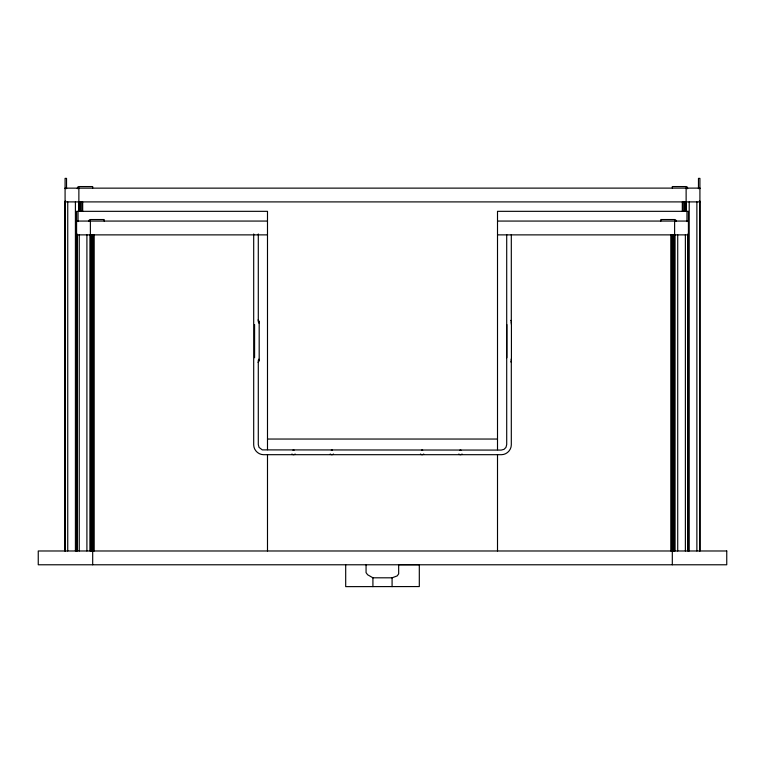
<?xml version="1.0" encoding="UTF-8"?>
<svg xmlns="http://www.w3.org/2000/svg" width="765" height="765" viewBox="0 0 765 765"><rect width="100%" height="100%" fill="white"/><g stroke="black" fill="none" stroke-linecap="round" stroke-linejoin="round"><path stroke-width="1.15" d="M366.062 564.78L366.062 572.631L367.621 574.764L372.918 577.805L392.082 577.814L397.217 575.892L398.67 573.865L398.67 564.713L419.306 564.713L419.306 586.564L345.694 586.631L345.694 564.78M66.536 188.209L65.082 188.152L699.918 188.114L698.464 188.209M77.437 188.659L77.437 188.104L78.881 188.18M686.119 188.18L687.563 188.659M65.082 188.286L66.536 188.391M77.437 188.305L78.881 188.305M686.119 188.305L687.563 188.305M698.464 188.391L699.918 188.286M65.082 188.515L66.536 188.515M77.437 188.467L78.881 188.467M686.119 188.467L687.563 188.467M698.464 188.515L699.918 188.515M65.082 201.138L65.666 201.138M699.334 201.138L699.918 201.138M65.082 201.903L699.918 201.903M76.586 221.066L267.492 221.066M497.508 221.066L688.414 221.066M76.586 221.114L78.04 221.257M88.931 221.152L90.385 221.152M674.615 221.152L676.069 221.152M686.96 221.257L688.414 221.114M76.586 221.362L78.04 221.362M88.931 221.276L90.385 221.276M674.615 221.276L676.069 221.276M686.96 221.362L688.414 221.362M90.385 221.439L88.931 221.066A1.482 1.482 0 0 1 90.385 219.536L104.183 219.536L104.183 221.066M674.615 221.439L676.069 221.066A1.482 1.482 0 0 0 674.615 219.536L660.817 219.536L660.817 221.066M76.586 234.109L77.169 234.109M687.831 234.109L688.414 234.109M76.586 234.874L267.492 234.874M497.508 234.874L688.414 234.874M267.492 439.043L497.508 439.043M699.918 550.982L699.918 178.369L698.464 178.369L698.464 188.611M699.688 201.903L699.688 550.982M699.583 201.903L699.583 550.982M696.877 201.903L696.877 550.982M689.208 201.903L689.208 550.982M688.414 550.982L688.414 211.331L497.508 211.331L497.508 449.763M688.184 234.874L688.184 550.982M688.079 234.874L688.079 550.982M686.96 211.331L686.96 221.582M686.119 188.018L686.148 211.436M685.373 234.874L685.373 550.982M684.914 201.903L684.914 211.436M684.618 201.903L684.618 211.436M684.608 201.903L684.608 211.436M683.298 201.903L683.298 211.436M682.313 201.903L682.313 211.436M677.714 234.874L677.714 550.982M674.873 234.874L674.864 550.982M674.615 220.989L674.644 550.982M673.41 234.874L673.41 550.982M673.114 234.874L673.114 550.982M672.311 188.104L672.311 186.564L686.119 186.564A1.482 1.482 0 0 1 687.563 188.104M672.311 550.982L672.311 564.78M671.794 234.874L671.794 550.982M670.809 234.874L670.809 550.982M511.422 321.979L511.422 360.315M511.307 234.539L511.307 324.169M511.307 358.823L511.307 444.867C511.288 450.097 506.717 454.678 501.486 454.687L263.514 454.687C258.283 454.678 253.712 450.097 253.693 444.867L253.693 233.985M506.822 324.542L506.822 357.743M506.707 234.53L506.707 444.57L505.971 447.391L504.011 449.351L501.19 450.088L262.28 449.887L259.029 447.391L258.293 444.57L258.293 360.095M497.508 454.525L497.508 550.982M392.082 577.814L392.082 586.631M372.918 577.814L372.918 586.631M267.492 449.763L267.492 211.331L76.586 211.331L76.586 550.982M267.492 454.525L267.492 550.982M259.182 321.979L259.182 360.315M258.293 233.975L258.293 322.017M254.582 324.542L254.582 357.743M94.191 234.874L94.191 550.982M93.206 234.874L93.206 550.982M92.689 188.104L92.689 186.564L78.881 186.564A1.482 1.482 0 0 0 77.437 188.104M92.689 550.982L92.689 564.78M91.886 234.874L91.886 550.982M91.59 234.874L91.59 550.982M90.385 220.989L90.356 550.982M90.136 234.874L90.127 550.982M86.904 234.874L86.904 550.982M82.687 201.903L82.687 211.436M81.702 201.903L81.702 211.436M80.392 201.903L80.382 211.436M80.086 201.903L80.086 211.436M79.244 234.874L79.244 550.982M78.881 188.018L78.852 211.436M78.642 201.903L78.623 211.436M78.04 211.331L78.04 221.582M76.921 234.874L76.921 550.982M76.816 234.874L76.816 550.982M76.691 234.874L76.691 550.982M75.41 201.903L75.41 550.982M67.741 201.903L67.741 550.982M66.536 188.611L66.536 178.369L65.082 178.369L65.082 550.982M65.312 201.903L65.312 550.982M65.188 201.903L65.188 550.982M462.06 454.018A2.305 2.305 0 0 1 458.809 454.018M459.841 450.174A2.305 2.305 0 0 1 461.037 450.174M423.734 454.018A2.305 2.305 0 0 1 420.473 454.018M421.505 450.174A2.305 2.305 0 0 1 422.701 450.174M258.866 359.168A2.305 2.305 0 0 1 258.025 362.304M258.025 319.99A2.305 2.305 0 0 1 258.866 323.126M511.345 359.722A2.305 2.305 0 0 1 510.752 361.941M510.752 320.353A2.305 2.305 0 0 1 511.345 322.572M333.492 454.018A2.305 2.305 0 0 1 330.231 454.018M331.264 450.174A2.305 2.305 0 0 1 332.459 450.174M295.156 454.018A2.305 2.305 0 0 1 291.905 454.018M292.928 450.174A2.305 2.305 0 0 1 294.123 450.174M726.75 550.982L38.25 550.982L38.25 564.78L726.75 564.78L726.75 550.982M686.377 211.436L686.377 201.903L686.358 211.436"/></g></svg>
